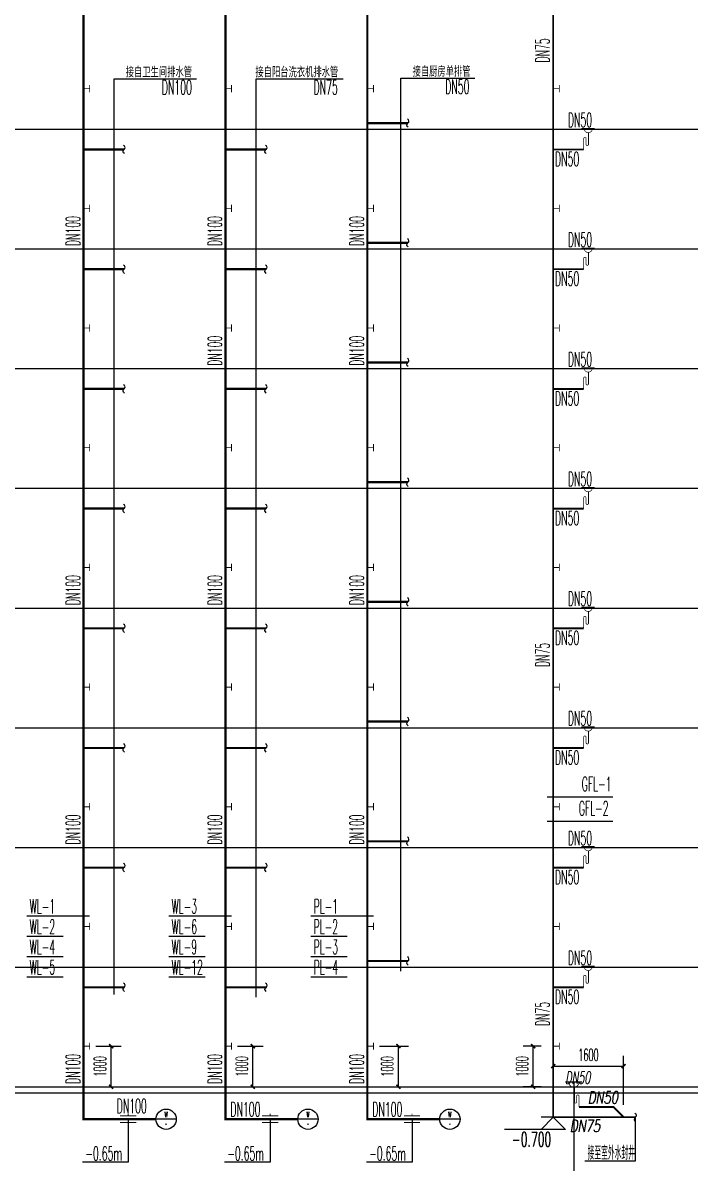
# Model space of a CAD drawing. Extents: x 27938 to 1042331, y -235042 to 1535213.
# Drawn here: x 860833 to 877293, y 375252 to 403361 of the extents above; entities that cross this region are included whole.
import ezdxf
from ezdxf.enums import TextEntityAlignment as Align

# ---------------------------------------------------------------- set-up
doc = ezdxf.new("R2010")
doc.units = 0
doc.header["$LTSCALE"] = 1000
doc.header["$MEASUREMENT"] = 0
for name, color, linetype in [('-TEXT', 3, 'Continuous'), ('DIM_污水', 3, 'Continuous'), ('DIM_管井排水', 3, 'Continuous'), ('DIM_阳台', 132, 'Continuous'), ('DIM_雨水', 3, 'Continuous'), ('EQUIP_污水', 7, 'Continuous'), ('EQUIP_管井排水', 7, 'Continuous'), ('PIPE-污水', 2, 'W'), ('PIPE-管井排水', 210, 'GF'), ('PIPE-餐饮排水', 41, 'P'), ('TEXT_污水', 7, 'Continuous'), ('TWT', 7, 'Continuous'), ('TWT_DIM', 3, 'Continuous'), ('TWT_ELEV', 3, 'Continuous'), ('TWT_LEAD', 3, 'Continuous'), ('VALVE_污水', 7, 'Continuous'), ('WELL_污水', 2, 'Continuous'), ('ZC', 6, 'Continuous')]:
    doc.layers.add(name, color=color, linetype=linetype)
doc.styles.add('_TCH_DIM_T3', font='SIMPLEX.shx', dxfattribs={"width": 0.494118, "bigfont": 'GBCBIG.shx'})
doc.styles.add('_TWT_DIM_ELE', font='SIMPLEX.shx', dxfattribs={"width": 0.6, "height": 3, "bigfont": 'hztxt.shx'})
doc.styles.add('_TWT_SERIAL', font='simplex.shx', dxfattribs={"width": 0.6, "oblique": 10, "height": 3, "bigfont": 'aadri.shx'})
doc.styles.add('ASC', font='simplex.shx', dxfattribs={"width": 0.75, "bigfont": 'aadri.shx'})
doc.styles.add('HZ', font='txt', dxfattribs={"bigfont": 'hztxt'})
doc.styles.add('HZTXT2', font='simplex.shx', dxfattribs={"width": 0.8, "bigfont": 'aadri.shx'})
doc.styles.get("Standard").update_dxf_attribs({"font": 'gbenor.shx', "bigfont": 'gbcbig.shx'})
doc.linetypes.add('GF', pattern='A,3,-0.2,["GF",Standard,S=0.25,R=0,X=-0.1,Y=-0.115],-0.35', length=3.55)
doc.linetypes.add('P', pattern='A,3,-0.2,["P",Standard,S=0.25,R=0,X=-0.1,Y=-0.115],-0.2', length=3.4)
doc.linetypes.add('W', pattern='A,3,-0.2,["W",Standard,S=0.25,R=0,X=-0.1,Y=-0.115],-0.2', length=3.4)
doc.dimstyles.new('_TWT_ARCH&&100', dxfattribs={"dimtxt": 297.5, "dimasz": 100, "dimexe": 250, "dimexo": 300, "dimgap": 126.25, "dimtad": 1, "dimdec": 0, "dimzin": 0, "dimdsep": 46, "dimtxsty": '_TCH_DIM_T3', "dimblk": 'ARCHTICK', "dimcen": 0.09, "dimclrt": 7, "dimazin": 2, "dimtfac": 1, "dimtdec": 0, "dimtix": 1, "dimtmove": 2, "dimatfit": 3, "dimfxl": 1, "dimtolj": 1, "dimtzin": 0, "dimarcsym": 0})

# ---------------------------------------------------------------- blocks, each defined once
blk = doc.blocks.new('$TWTSYS$00000187')
blk.add_circle((0, 0, 0), 0.5)
blk = doc.blocks.new('$TwtSys$00000132')
at = {"elevation": 0}
blk.add_lwpolyline([(7, -101, -0.575183), (0, 0, 0.604745), (-11, 101, 16.924828)], format="xyb", dxfattribs=at)
blk = doc.blocks.new('$VALVE$00000553')
at = {"const_width": 30}
for points in [[(0, 100), (-250, 100), (-250, 100)], [(0, 100), (0, 175)], [(0, 100), (250, 100), (250, 100)], [(-250, -100), (-250, -100), (0, -100)], [(250, -100), (250, -100), (0, -100)], [(0, -175), (0, -100)]]:
    blk.add_lwpolyline(points, dxfattribs=at)
blk = doc.blocks.new('_ArchTick')
at = {"color": 0, "linetype": 'ByBlock', "const_width": 0.4}
blk.add_lwpolyline([(-0.5, -0.5), (0.5, 0.5)], dxfattribs=at)
blk = doc.blocks.new('*D176')
at = {"layer": 'Defpoints', "color": 0}
for p in [(869331, 378137), (870097, 378137), (869331, 377137)]:
    blk.add_point(p, dxfattribs=at)
at = {"layer": 'TWT_DIM', "color": 0, "lineweight": -2}
for p, q in [((869631, 378137), (870347, 378137)), ((870097, 377137), (870097, 378137)), ((869631, 377137), (870347, 377137))]:
    blk.add_line(p, q, dxfattribs=at)
at = {"layer": 'TWT_DIM', "color": 0, "lineweight": -2, "xscale": 100, "yscale": 100, "zscale": 100}
for p, rotation in [((870097, 378137), 90), ((870097, 377137), 270)]:
    blk.add_blockref('_ArchTick', p, dxfattribs=dict(at, rotation=rotation))
at = {"layer": 'TWT_DIM', "color": 7, "insert": (869822, 377637), "char_height": 297.5, "attachment_point": 5, "rotation": 90, "style": '_TCH_DIM_T3'}
blk.add_mtext('\\A1;1000', dxfattribs=at)
blk = doc.blocks.new('*D177')
at = {"layer": 'Defpoints', "color": 0}
for p in [(865831, 378137), (866507, 378137), (865831, 377137)]:
    blk.add_point(p, dxfattribs=at)
at = {"layer": 'TWT_DIM', "color": 0, "lineweight": -2}
for p, q in [((866131, 378137), (866757, 378137)), ((866507, 377137), (866507, 378137)), ((866131, 377137), (866757, 377137))]:
    blk.add_line(p, q, dxfattribs=at)
at = {"layer": 'TWT_DIM', "color": 0, "lineweight": -2, "xscale": 100, "yscale": 100, "zscale": 100}
for p, rotation in [((866507, 378137), 90), ((866507, 377137), 270)]:
    blk.add_blockref('_ArchTick', p, dxfattribs=dict(at, rotation=rotation))
at = {"layer": 'TWT_DIM', "color": 7, "insert": (866232, 377637), "char_height": 297.5, "attachment_point": 5, "rotation": 90, "style": '_TCH_DIM_T3'}
blk.add_mtext('\\A1;1000', dxfattribs=at)
blk = doc.blocks.new('*D178')
at = {"layer": 'Defpoints', "color": 0}
for p in [(862331, 378137), (863012, 378137), (862331, 377137)]:
    blk.add_point(p, dxfattribs=at)
at = {"layer": 'TWT_DIM', "color": 0, "lineweight": -2}
for p, q in [((862631, 378137), (863262, 378137)), ((863012, 377137), (863012, 378137)), ((862631, 377137), (863262, 377137))]:
    blk.add_line(p, q, dxfattribs=at)
at = {"layer": 'TWT_DIM', "color": 0, "lineweight": -2, "xscale": 100, "yscale": 100, "zscale": 100}
for p, rotation in [((863012, 378137), 90), ((863012, 377137), 270)]:
    blk.add_blockref('_ArchTick', p, dxfattribs=dict(at, rotation=rotation))
at = {"layer": 'TWT_DIM', "color": 7, "insert": (862737, 377637), "char_height": 297.5, "attachment_point": 5, "rotation": 90, "style": '_TCH_DIM_T3'}
blk.add_mtext('\\A1;1000', dxfattribs=at)
blk = doc.blocks.new('$ATTACHMENT$00000073')
at = {"const_width": 20}
for points in [[(0, 0), (150, 0)], [(150, 90), (150, -90)]]:
    blk.add_lwpolyline(points, dxfattribs=at)
blk = doc.blocks.new('$ATTACHMENT$00000066')
blk.add_line((-212, 500), (188, 500))
at = {"const_width": 20}
blk.add_lwpolyline([(-134, 500, 1.067664), (116, 500)], format="xyb", dxfattribs=at)
at = {"const_width": 30}
blk.add_lwpolyline([(0, 367), (0, 0)], dxfattribs=at)
at = {"style": 'HZ', "width": 0.7, "flags": 1}
for tag in ['UNIT', 'WHAT', 'SPEC']:
    blk.add_attdef(tag, (0, 0), '', height=0.001, dxfattribs=at)
blk = doc.blocks.new('*D1048')
at = {"layer": 'Defpoints', "color": 0}
for p in [(1735, 509), (0, -750), (1735, -750)]:
    blk.add_point(p, dxfattribs=at)
at = {"layer": 'DIM_管井排水', "color": 0, "lineweight": -2}
for p, q in [((0, -450), (0, 759)), ((1735, -450), (1735, 759)), ((0, 509), (1735, 509))]:
    blk.add_line(p, q, dxfattribs=at)
at = {"layer": 'DIM_管井排水', "color": 0, "lineweight": -2, "xscale": 100, "yscale": 100, "zscale": 100, "rotation": 180}
blk.add_blockref('_ArchTick', (0, 509), dxfattribs=at)
at = {"layer": 'DIM_管井排水', "color": 0, "lineweight": -2, "xscale": 100, "yscale": 100, "zscale": 100}
blk.add_blockref('_ArchTick', (1735, 509), dxfattribs=at)
at = {"layer": 'DIM_管井排水', "color": 7, "insert": (868, 784), "char_height": 297.5, "attachment_point": 5, "style": '_TCH_DIM_T3'}
blk.add_mtext('\\A1;1600', dxfattribs=at)
blk = doc.blocks.new('*D1049')
at = {"layer": 'Defpoints', "color": 0}
for p in [(-495, 1000), (0, 1000), (0, 0)]:
    blk.add_point(p, dxfattribs=at)
at = {"layer": 'TWT_DIM', "color": 0, "lineweight": -2}
for p, q in [((-300, 1000), (-745, 1000)), ((-495, 0), (-495, 1000)), ((-300, 0), (-745, 0))]:
    blk.add_line(p, q, dxfattribs=at)
at = {"layer": 'TWT_DIM', "color": 0, "lineweight": -2, "xscale": 100, "yscale": 100, "zscale": 100}
for p, rotation in [((-495, 1000), 90), ((-495, 0), 270)]:
    blk.add_blockref('_ArchTick', p, dxfattribs=dict(at, rotation=rotation))
at = {"layer": 'TWT_DIM', "color": 7, "insert": (-770, 500), "char_height": 297.5, "attachment_point": 5, "rotation": 90, "style": '_TCH_DIM_T3'}
blk.add_mtext('\\A1;1000', dxfattribs=at)
blk = doc.blocks.new('$ATTACHMENT$00000055')
at = {"const_width": 30}
blk.add_lwpolyline([(0, 0), (0, 456, 0.75), (-100, 456), (-100, 202, -0.75), (-200, 202), (-200, 540)], format="xyb", dxfattribs=at)
blk = doc.blocks.new('A$C6BF12131')
at = {"layer": 'PIPE-管井排水'}
for points in [[(1485.5, -500), (1485.5, -477.5), (1494.8, -477.5)], [(1485.5, -500), (1501.4, -484.1), (1494.8, -477.5)], [(0, -750), (0, -772.5), (-22.5, -772.5)], [(0, -750), (-22.5, -750), (-22.5, -772.5)], [(0, -750), (-22.5, -750), (-22.5, -772.5)], [(0, -750), (0, -772.5), (-22.5, -772.5)]]:
    blk.add_hatch(color=256, dxfattribs=at).paths.add_polyline_path(points)
at = {"layer": 'DIM_管井排水'}
for p, q in [((-150, 7148), (1468.4, 7148)), ((-150, 6548), (1468.4, 6548))]:
    blk.add_line(p, q, dxfattribs=at)
at = {"layer": 'DIM_阳台'}
for p, q in [((2020.9, -750), (2020.9, -1834.8)), ((2020.9, -1834.8), (777.4, -1834.8))]:
    blk.add_line(p, q, dxfattribs=at)
at = {"layer": 'PIPE-管井排水', "const_width": 45}
for points in [[(0, 24600), (0, 31050)], [(0, 23100), (0, 24600)], [(0, 21650), (0, 23100)], [(0, 23100), (750, 23100)], [(0, 20150), (0, 21650)], [(0, 20150), (750, 20150)], [(0, 18700), (0, 20150)], [(0, 17200), (0, 18700)], [(0, 17200), (750, 17200)], [(0, 15750), (0, 17200)], [(0, 14250), (0, 15750)], [(0, 14250), (750, 14250)], [(0, 12800), (0, 14250)], [(0, 11300), (0, 12800)], [(0, 11300), (750, 11300)], [(0, 9850), (0, 11300)], [(0, 8350), (0, 9850)], [(0, 8350), (750, 8350)], [(0, 6900), (0, 8350)], [(0, 5400), (0, 6900)], [(0, 5400), (750, 5400)], [(0, 3950), (0, 5400)], [(0, 2450), (0, 3950)], [(0, 2450), (750, 2450)], [(0, 1000), (0, 2450)], [(0, -750), (0, 1000)], [(637.6, -500), (1485.5, -500)], [(0, -750), (1735.5, -750)], [(1735.5, -750), (2021.2, -750)]]:
    blk.add_lwpolyline(points, dxfattribs=at)
at = {"layer": 'PIPE-管井排水', "ltscale": 0.5, "const_width": 45}
blk.add_lwpolyline([(1485.5, -500), (1735.5, -750)], dxfattribs=at)
at = {"layer": 'TWT_ELEV'}
for p, q in [((1.5, -750), (-298.5, -1050)), ((1.5, -750), (-298.5, -750)), ((1.5, -750), (301.5, -1050)), ((301.5, -1050), (-1199.8, -1050))]:
    blk.add_line(p, q, dxfattribs=at)
at = {"layer": 'TWT_LEAD'}
blk.add_line((508.5, 112.8), (508.5, -2610.9), dxfattribs=at)
at = {"layer": 'EQUIP_污水'}
for name, p in [('$ATTACHMENT$00000073', (0, 24600)), ('$ATTACHMENT$00000073', (0, 21650)), ('$ATTACHMENT$00000073', (0, 18700)), ('$ATTACHMENT$00000073', (0, 15750)), ('$ATTACHMENT$00000073', (0, 12800)), ('$ATTACHMENT$00000073', (0, 9850)), ('$ATTACHMENT$00000073', (0, 6900)), ('$ATTACHMENT$00000073', (0, 3950)), ('$ATTACHMENT$00000073', (0, 1000)), ('$ATTACHMENT$00000066', (517.6, -379))]:
    blk.add_blockref(name, p, dxfattribs=at)
for name, p, xscale, yscale, zscale in [('$ATTACHMENT$00000066', (870, 23221), 0.8, 0.8, 0.8), ('$ATTACHMENT$00000066', (870, 20271), 0.8, 0.8, 0.8), ('$ATTACHMENT$00000066', (870, 17321), 0.8, 0.8, 0.8), ('$ATTACHMENT$00000066', (870, 14371), 0.8, 0.8, 0.8), ('$ATTACHMENT$00000066', (870, 11421), 0.8, 0.8, 0.8), ('$ATTACHMENT$00000066', (870, 8471), 0.8, 0.8, 0.8), ('$ATTACHMENT$00000066', (870, 5521), 0.8, 0.8, 0.8), ('$ATTACHMENT$00000066', (870, 2571), 0.8, 0.8, 0.8), ('$ATTACHMENT$00000055', (637.6, -500), 0.6, 0.6, 0.6)]:
    blk.add_blockref(name, p, dxfattribs=dict(at, xscale=xscale, yscale=yscale, zscale=zscale))
at = {"layer": 'EQUIP_污水', "xscale": 0.6, "yscale": -0.6, "zscale": 0.6, "rotation": 180}
for p in [(750, 23100), (750, 20150), (750, 17200), (750, 14250), (750, 11300), (750, 8350), (750, 5400), (750, 2450)]:
    blk.add_blockref('$ATTACHMENT$00000055', p, dxfattribs=at)
at = {"layer": 'EQUIP_管井排水', "rotation": 180}
blk.add_blockref('$TwtSys$00000132', (2021.2, -750), dxfattribs=at)
at = {"layer": '-TEXT', "color": 7, "style": 'ASC', "oblique": 9, "width": 0.58}
blk.add_text('DN50', height=300, dxfattribs=at).set_placement((605, 225.5), align=Align.MIDDLE)
at = {"style": 'HZ', "text_generation_flag": 4, "width": 0.7, "flags": 1}
for tag in ['UNIT', 'SPEC', 'WHAT']:
    blk.add_attdef(tag, (870, 2571), '', height=0.001, rotation=180, dxfattribs=at)
at = {"layer": 'DIM_管井排水', "color": 7, "style": '_TWT_SERIAL', "width": 0.48}
for p in [(-89.2, 25243.7), (-89.2, 10343.7), (-89.2, 1493.7)]:
    blk.add_text('DN75', height=350, rotation=90, dxfattribs=at).set_placement(p)
for s, p in [('DN50', (360.9, 23653.5)), ('DN50', (43.1, 22690.5)), ('DN50', (360.9, 20703.5)), ('DN50', (43.1, 19740.5)), ('DN50', (360.9, 17753.5)), ('DN50', (43.1, 16790.5)), ('DN50', (360.9, 14803.5)), ('DN50', (43.1, 13840.5)), ('DN50', (360.9, 11853.5)), ('DN50', (43.1, 10890.5)), ('DN50', (360.9, 8903.5)), ('DN50', (43.1, 7940.5)), ('GFL-1', (702.4, 7288)), ('GFL-2', (630.4, 6688)), ('DN50', (360.9, 5953.5)), ('DN50', (43.1, 4990.5)), ('DN50', (360.9, 3003.5)), ('DN50', (43.1, 2040.5))]:
    blk.add_text(s, height=350, dxfattribs=at).set_placement(p)
at = {"layer": 'DIM_阳台', "color": 7, "style": '_TCH_DIM_T3', "width": 0.494118}
blk.add_text('接至室外水封井', height=337.59, dxfattribs=at).set_placement((847.4, -1799.8))
at = {"layer": 'TEXT_污水', "color": 7, "style": 'HZTXT2', "oblique": 9, "width": 0.7}
for s, p in [('DN50', (851, -416.7)), ('DN75', (409.6, -1115.5))]:
    blk.add_text(s, height=300, dxfattribs=at).set_placement(p)
at = {"layer": 'TWT_ELEV', "color": 7, "style": '_TWT_DIM_ELE', "width": 0.56}
blk.add_text('-0.700', height=350, dxfattribs=at).set_placement((-1022.1, -1470))
at = {"layer": 'DIM_管井排水'}
dim = blk.add_aligned_dim(p1=(0, -750), p2=(1735.5, -750), distance=1258.8, text='1600', dimstyle='_TWT_ARCH&&100', dxfattribs=at)
dim.commit()
dim.dimension.update_dxf_attribs({"geometry": '*D1048', "text_midpoint": (867.7, 783.8)})
at = {"layer": 'TWT_DIM'}
dim = blk.add_aligned_dim(p1=(0, 0), p2=(0, 1000), distance=495.2, dimstyle='_TWT_ARCH&&100', dxfattribs=at)
dim.commit()
dim.dimension.update_dxf_attribs({"geometry": '*D1049', "text_midpoint": (-770.2, 500)})

msp = doc.modelspace()

# ---------------------------------------------------------------- hatches: boundary and pattern name
at = {"layer": 'PIPE-污水'}
for points in [[(862331.3, 376336.7), (862303.8, 376336.7), (862303.8, 376309.2)], [(862331.3, 376336.7), (862331.3, 376309.2), (862303.8, 376309.2)], [(865831.3, 376336.7), (865831.3, 376309.2), (865803.8, 376309.2)], [(865831.3, 376336.7), (865803.8, 376336.7), (865803.8, 376309.2)]]:
    msp.add_hatch(color=256, dxfattribs=at).paths.add_polyline_path(points)
at = {"layer": 'PIPE-餐饮排水'}
for points in [[(869331.3, 376336.7), (869303.8, 376336.7), (869303.8, 376309.2)], [(869331.3, 376336.7), (869331.3, 376309.2), (869303.8, 376309.2)]]:
    msp.add_hatch(color=256, dxfattribs=at).paths.add_polyline_path(points)

# ---------------------------------------------------------------- linework, layer by layer
at = {"layer": 'DIM_污水'}
for p, q in [((862481.3, 381337.1), (860933.9, 381337.1)), ((865981.3, 381337.1), (864433.9, 381337.1)), ((869481.3, 381337.1), (867933.9, 381337.1)), ((861831.3, 380837.1), (860933.9, 380837.1)), ((865331.3, 380837.1), (864433.9, 380837.1)), ((868831.3, 380837.1), (867933.9, 380837.1)), ((861831.3, 380337.1), (860933.9, 380337.1)), ((865331.3, 380337.1), (864433.9, 380337.1)), ((868831.3, 380337.1), (867933.9, 380337.1)), ((861831.3, 379837.1), (860933.9, 379837.1)), ((865331.3, 379837.1), (864433.9, 379837.1)), ((868831.3, 379837.1), (867933.9, 379837.1)), ((864616.6, 376336.7), (864116.6, 376336.7)), ((868116.6, 376336.7), (867616.6, 376336.7)), ((871616.6, 376336.7), (871116.6, 376336.7))]:
    msp.add_line(p, q, dxfattribs=at)
for centre in [(864366.6, 376336.7), (867866.6, 376336.7), (871366.6, 376336.7)]:
    msp.add_circle(centre, 250, dxfattribs=at)
at = {"layer": 'DIM_阳台'}
for p, q in [((863432, 376336.7), (863432, 375280.2)), ((866932, 376336.7), (866932, 375280.2)), ((870432, 376336.7), (870432, 375280.2)), ((863432, 375280.2), (862306.6, 375280.2)), ((866932, 375280.2), (865806.6, 375280.2)), ((870432, 375280.2), (869306.6, 375280.2))]:
    msp.add_line(p, q, dxfattribs=at)
at = {"layer": 'DIM_雨水'}
for p, q in [((863088.4, 379411.1), (863088.4, 401981)), ((863088.4, 401981), (865117.2, 401981)), ((866587.6, 379343.6), (866587.6, 401982)), ((866587.6, 401982), (868735.1, 401982)), ((870159.2, 379989.1), (870159.2, 401996.1)), ((870159.2, 401996.1), (871979.6, 401996.1))]:
    msp.add_line(p, q, dxfattribs=at)
at = {"layer": 'PIPE-污水', "const_width": 55}
for points in [[(862331.3, 401736.7), (862331.3, 406086.7)], [(865831.3, 401736.7), (865831.3, 406086.7)], [(862331.3, 400236.7), (862331.3, 401736.7)], [(865831.3, 400236.7), (865831.3, 401736.7)], [(862331.3, 400236.7), (863331.3, 400236.7)], [(862331.3, 398786.7), (862331.3, 400236.7)], [(865831.3, 400236.7), (866831.3, 400236.7)], [(865831.3, 398786.7), (865831.3, 400236.7)], [(862331.3, 397286.7), (862331.3, 398786.7)], [(865831.3, 397286.7), (865831.3, 398786.7)], [(862331.3, 397286.7), (863331.3, 397286.7)], [(862331.3, 395836.7), (862331.3, 397286.7)], [(865831.3, 397286.7), (866831.3, 397286.7)], [(865831.3, 395836.7), (865831.3, 397286.7)], [(862331.3, 394336.7), (862331.3, 395836.7)], [(865831.3, 394336.7), (865831.3, 395836.7)], [(862331.3, 392886.7), (862331.3, 394336.7)], [(862331.3, 394336.7), (863331.3, 394336.7)], [(865831.3, 394336.7), (866831.3, 394336.7)], [(865831.3, 392886.7), (865831.3, 394336.7)], [(862331.3, 391386.7), (862331.3, 392886.7)], [(865831.3, 391386.7), (865831.3, 392886.7)], [(862331.3, 389936.7), (862331.3, 391386.7)], [(862331.3, 391386.7), (863331.3, 391386.7)], [(865831.3, 391386.7), (866831.3, 391386.7)], [(865831.3, 389936.7), (865831.3, 391386.7)], [(862331.3, 388436.7), (862331.3, 389936.7)], [(865831.3, 388436.7), (865831.3, 389936.7)], [(862331.3, 386986.7), (862331.3, 388436.7)], [(862331.3, 388436.7), (863331.3, 388436.7)], [(865831.3, 388436.7), (866831.3, 388436.7)], [(865831.3, 386986.7), (865831.3, 388436.7)], [(862331.3, 385486.7), (862331.3, 386986.7)], [(865831.3, 385486.7), (865831.3, 386986.7)], [(862331.3, 384036.7), (862331.3, 385486.7)], [(862331.3, 385486.7), (863331.3, 385486.7)], [(865831.3, 385486.7), (866831.3, 385486.7)], [(865831.3, 384036.7), (865831.3, 385486.7)], [(862331.3, 382536.7), (862331.3, 384036.7)], [(865831.3, 382536.7), (865831.3, 384036.7)], [(862331.3, 381086.7), (862331.3, 382536.7)], [(862331.3, 382536.7), (863331.3, 382536.7)], [(865831.3, 382536.7), (866831.3, 382536.7)], [(865831.3, 381086.7), (865831.3, 382536.7)], [(862331.3, 379586.7), (862331.3, 381086.7)], [(865831.3, 379586.7), (865831.3, 381086.7)], [(862331.3, 378136.7), (862331.3, 379586.7)], [(862331.3, 379586.7), (863331.3, 379586.7)], [(865831.3, 379586.7), (866831.3, 379586.7)], [(865831.3, 378136.7), (865831.3, 379586.7)], [(862331.3, 376336.7), (862331.3, 378136.7)], [(865831.3, 376336.7), (865831.3, 378136.7)], [(862331.3, 376336.7), (864116.6, 376336.7)], [(865831.3, 376336.7), (867616.6, 376336.7)]]:
    msp.add_lwpolyline(points, dxfattribs=at)
at = {"layer": 'PIPE-餐饮排水', "const_width": 55}
for points in [[(869331.3, 401736.7), (869331.3, 406086.7)], [(869331.3, 400886.7), (869331.3, 401736.7)], [(869331.3, 400886.7), (870331.3, 400886.7)], [(869331.3, 398786.7), (869331.3, 400886.7)], [(869331.3, 397936.7), (869331.3, 398786.7)], [(869331.3, 397936.7), (870331.3, 397936.7)], [(869331.3, 395836.7), (869331.3, 397936.7)], [(869331.3, 394986.7), (869331.3, 395836.7)], [(869331.3, 394986.7), (870331.3, 394986.7)], [(869331.3, 392886.7), (869331.3, 394986.7)], [(869331.3, 392036.7), (869331.3, 392886.7)], [(869331.3, 392036.7), (870331.3, 392036.7)], [(869331.3, 389936.7), (869331.3, 392036.7)], [(869331.3, 389086.7), (869331.3, 389936.7)], [(869331.3, 389086.7), (870331.3, 389086.7)], [(869331.3, 386986.7), (869331.3, 389086.7)], [(869331.3, 386136.7), (869331.3, 386986.7)], [(869331.3, 386136.7), (870331.3, 386136.7)], [(869331.3, 384036.7), (869331.3, 386136.7)], [(869331.3, 383186.7), (869331.3, 384036.7)], [(869331.3, 383186.7), (870331.3, 383186.7)], [(869331.3, 381086.7), (869331.3, 383186.7)], [(869331.3, 380236.7), (869331.3, 381086.7)], [(869331.3, 380236.7), (870331.3, 380236.7)], [(869331.3, 378136.7), (869331.3, 380236.7)], [(869331.3, 376336.7), (869331.3, 378136.7)], [(869331.3, 376336.7), (871116.6, 376336.7)]]:
    msp.add_lwpolyline(points, dxfattribs=at)
at = {"layer": 'TWT'}
for p, q in [((817611.9, 400736.7), (889211.9, 400736.7)), ((817611.9, 397786.7), (889211.9, 397786.7)), ((817611.9, 394836.7), (889211.9, 394836.7)), ((817611.9, 391886.7), (889211.9, 391886.7)), ((817611.9, 388936.7), (889211.9, 388936.7)), ((817611.9, 385986.7), (889211.9, 385986.7)), ((817611.9, 383036.7), (889211.9, 383036.7)), ((817611.9, 380086.7), (889211.9, 380086.7)), ((817611.9, 377136.7), (889211.9, 377136.7)), ((817611.9, 376986.7), (889211.9, 376986.7))]:
    msp.add_line(p, q, dxfattribs=at)

# ---------------------------------------------------------------- block references
at = {"layer": 'EQUIP_污水'}
for name, p in [('$ATTACHMENT$00000073', (862331.3, 401736.7)), ('$ATTACHMENT$00000073', (865831.3, 401736.7)), ('$ATTACHMENT$00000073', (869331.3, 401736.7)), ('$TwtSys$00000132', (870331.3, 400886.7)), ('$TwtSys$00000132', (863331.3, 400236.7)), ('$TwtSys$00000132', (866831.3, 400236.7)), ('$ATTACHMENT$00000073', (862331.3, 398786.7)), ('$ATTACHMENT$00000073', (865831.3, 398786.7)), ('$ATTACHMENT$00000073', (869331.3, 398786.7)), ('$TwtSys$00000132', (870331.3, 397936.7)), ('$TwtSys$00000132', (863331.3, 397286.7)), ('$TwtSys$00000132', (866831.3, 397286.7)), ('$ATTACHMENT$00000073', (862331.3, 395836.7)), ('$ATTACHMENT$00000073', (865831.3, 395836.7)), ('$ATTACHMENT$00000073', (869331.3, 395836.7)), ('$TwtSys$00000132', (870331.3, 394986.7)), ('$TwtSys$00000132', (863331.3, 394336.7)), ('$TwtSys$00000132', (866831.3, 394336.7)), ('$ATTACHMENT$00000073', (862331.3, 392886.7)), ('$ATTACHMENT$00000073', (865831.3, 392886.7)), ('$ATTACHMENT$00000073', (869331.3, 392886.7)), ('$TwtSys$00000132', (870331.3, 392036.7)), ('$TwtSys$00000132', (863331.3, 391386.7)), ('$TwtSys$00000132', (866831.3, 391386.7)), ('$ATTACHMENT$00000073', (862331.3, 389936.7)), ('$ATTACHMENT$00000073', (865831.3, 389936.7)), ('$ATTACHMENT$00000073', (869331.3, 389936.7)), ('$TwtSys$00000132', (870331.3, 389086.7)), ('$TwtSys$00000132', (863331.3, 388436.7)), ('$TwtSys$00000132', (866831.3, 388436.7)), ('$ATTACHMENT$00000073', (862331.3, 386986.7)), ('$ATTACHMENT$00000073', (865831.3, 386986.7)), ('$ATTACHMENT$00000073', (869331.3, 386986.7)), ('$TwtSys$00000132', (870331.3, 386136.7)), ('$TwtSys$00000132', (863331.3, 385486.7)), ('$TwtSys$00000132', (866831.3, 385486.7)), ('$ATTACHMENT$00000073', (862331.3, 384036.7)), ('$ATTACHMENT$00000073', (865831.3, 384036.7)), ('$ATTACHMENT$00000073', (869331.3, 384036.7)), ('$TwtSys$00000132', (870331.3, 383186.7)), ('$TwtSys$00000132', (863331.3, 382536.7)), ('$TwtSys$00000132', (866831.3, 382536.7)), ('$ATTACHMENT$00000073', (862331.3, 381086.7)), ('$ATTACHMENT$00000073', (865831.3, 381086.7)), ('$ATTACHMENT$00000073', (869331.3, 381086.7)), ('$TwtSys$00000132', (870331.3, 380236.7)), ('$TwtSys$00000132', (863331.3, 379586.7)), ('$TwtSys$00000132', (866831.3, 379586.7)), ('$ATTACHMENT$00000073', (862331.3, 378136.7)), ('$ATTACHMENT$00000073', (865831.3, 378136.7)), ('$ATTACHMENT$00000073', (869331.3, 378136.7))]:
    msp.add_blockref(name, p, dxfattribs=at)
at = {"layer": 'VALVE_污水', "xscale": 0.8, "yscale": -0.8, "zscale": 0.8}
for p, rotation in [((863432, 376336.7), 180), ((866932, 376336.7), 180), ((870432, 376336.7), 180.0000000001393)]:
    msp.add_blockref('$VALVE$00000553', p, dxfattribs=dict(at, rotation=rotation))
at = {"layer": 'WELL_污水', "xscale": 500, "yscale": 500, "zscale": 500}
for p in [(864366.6, 376336.7), (867866.6, 376336.7), (871366.6, 376336.7)]:
    msp.add_blockref('$TWTSYS$00000187', p, dxfattribs=at)
at = {"layer": 'ZC'}
msp.add_blockref('A$C6BF12131', (873915.7, 377136.7), dxfattribs=at)

# ---------------------------------------------------------------- texts
at = {"layer": 'DIM_污水', "color": 7, "style": '_TWT_SERIAL', "width": 0.48}
for p in [(862244.3, 397856), (865744.3, 397856), (869244.3, 397856), (865744.3, 394906), (869244.3, 394906), (862244.3, 389006), (865744.3, 389006), (869244.3, 389006), (862244.3, 383106), (865744.3, 383106), (869244.3, 383106), (862244.3, 377206), (865744.3, 377206), (869244.3, 377206)]:
    msp.add_text('DN100', height=350, rotation=90, dxfattribs=at).set_placement(p)
for s, p in [('WL-1', (861003.9, 381407.1)), ('WL-3', (864503.9, 381407.1)), ('PL-1', (868003.9, 381407.1)), ('WL-2', (861003.9, 380907.1)), ('WL-6', (864503.9, 380907.1)), ('PL-2', (868003.9, 380907.1)), ('WL-4', (861003.9, 380407.1)), ('WL-9', (864503.9, 380407.1)), ('PL-3', (868003.9, 380407.1)), ('WL-5', (861003.9, 379907.1)), ('WL-12', (864503.9, 379907.1)), ('PL-4', (868003.9, 379907.1)), ('DN100', (863149.3, 376487.2)), ('DN100', (865952.4, 376404.9)), ('DN100', (869452.4, 376404.9))]:
    msp.add_text(s, height=350, dxfattribs=at).set_placement(p)
at = {"layer": 'DIM_污水', "color": 7, "style": '_TWT_SERIAL'}
for s, height, width, p, p2 in [('W', 132, 0.6, (864328.9, 376382.8), (864404.3, 376382.8)), ('W', 132, 0.6, (867828.9, 376382.8), (867904.3, 376382.8)), ('W', 132, 0.6, (871328.9, 376382.8), (871404.3, 376382.8)), ('-', 134.2, 0.466667, (864339.7, 376156.8), (864393.4, 376156.8)), ('-', 134.2, 0.466667, (867839.7, 376156.8), (867893.4, 376156.8)), ('-', 134.2, 0.466667, (871339.7, 376156.8), (871393.4, 376156.8))]:
    msp.add_text(s, height=height, dxfattribs=dict(at, width=width)).set_placement(p, p2, align=Align.FIT)
at = {"layer": 'DIM_阳台', "color": 7, "style": '_TWT_SERIAL', "width": 0.48}
for p in [(862376.6, 375315.2), (865876.6, 375315.2), (869376.6, 375315.2)]:
    msp.add_text('-0.65m', height=350, dxfattribs=at).set_placement(p)
at = {"layer": 'DIM_雨水', "color": 7, "style": '_TWT_SERIAL'}
for s, height, width, p in [('接自卫生间排水管', 261.81, 0.6, (863372.9, 402016)), ('接自阳台洗衣机排水管', 261.81, 0.6, (866570.8, 402017)), ('接自厨房单排管', 261.81, 0.6, (870445.2, 402031.1)), ('DN50', 350, 0.48, (871251.6, 401611.1)), ('DN100', 350, 0.48, (864261.3, 401596)), ('DN75', 350, 0.48, (868003.4, 401597))]:
    msp.add_text(s, height=height, dxfattribs=dict(at, width=width)).set_placement(p)

# ---------------------------------------------------------------- dimensions: what is measured, and where the dimension line sits
at = {"layer": 'TWT_DIM'}
for p1, p2, distance, picture, middle in [((862331.3, 377136.7), (862331.3, 378136.7), -681.1, '*D178', (862737.4, 377636.7)), ((865831.3, 377136.7), (865831.3, 378136.7), -675.6, '*D177', (866231.9, 377636.7)), ((869331.3, 377136.7), (869331.3, 378136.7), -766.1, '*D176', (869822.4, 377636.7))]:
    dim = msp.add_aligned_dim(p1=p1, p2=p2, distance=distance, dimstyle='_TWT_ARCH&&100', dxfattribs=at)
    dim.commit()
    dim.dimension.update_dxf_attribs({"geometry": picture, "text_midpoint": middle})

doc.saveas('drawing.dxf')
